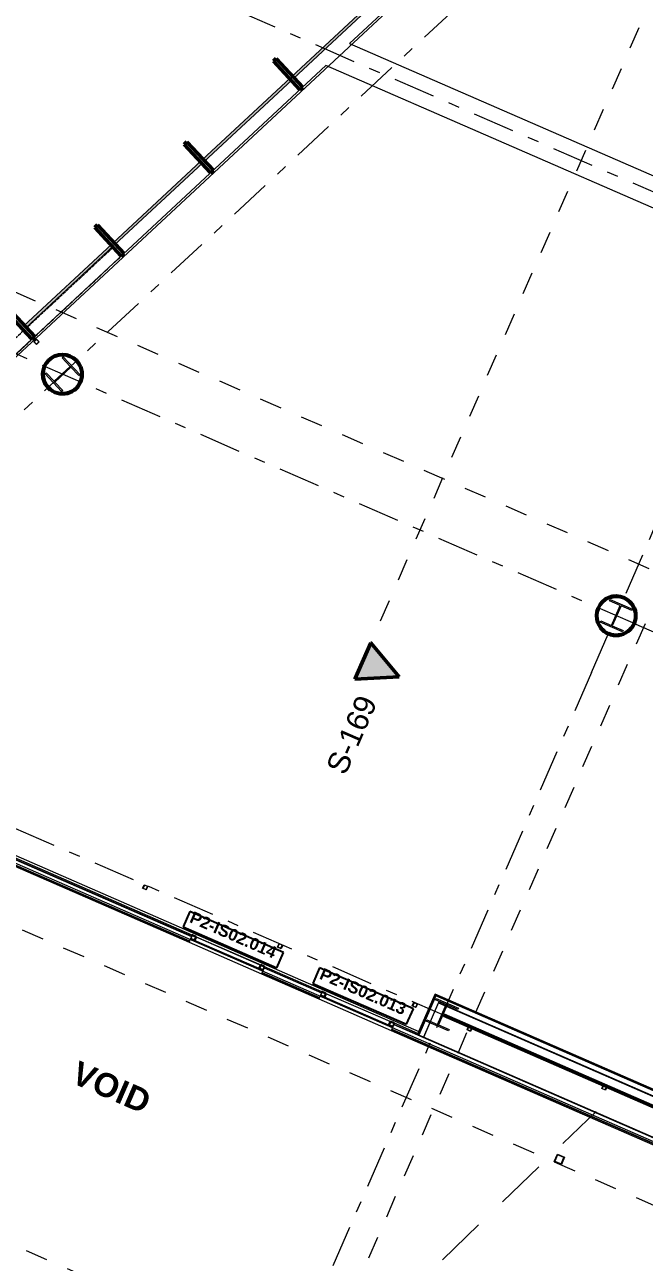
# Model space of a CAD drawing. Header units: millimetres. Extents: x -50172 to 68897, y -80883 to 956680.
# Drawn here: x -30409 to -22575, y -40411 to -24764 of the extents above; entities that cross this region are included whole.
import ezdxf
from ezdxf.enums import TextEntityAlignment as Align

# ---------------------------------------------------------------- set-up
doc = ezdxf.new("R2010")
doc.units = ezdxf.units.MM
doc.header["$MEASUREMENT"] = 0
for name, pattern in [('Dashed', [564.444447, 282.222223, -282.222223]), ('Double Dashed', [1093.611073, 529.166651, -211.666656, 141.111112, -211.666656]), ('Hidden Line', [55, 45, -10]), ('Long Dashed', [1058.333302, 634.99999, -423.333311])]:
    doc.linetypes.add(name, pattern=pattern)
for name, color, linetype in [('A-25-M_Wall_Int', 7, 'Continuous'), ('A-95-MC_Marker_Section_P2.Marker', 7, 'Continuous'), ('COLUMN.IFC Import', 7, 'Continuous'), ('New_A-15-MG_Structural_Grid_Phase_2', 7, 'Continuous'), ('New_A-20-M_Floor_Slab', 7, 'Continuous'), ('New_A-25-M_Curtain_Wall', 7, 'Continuous'), ('New_A-25-M_Wall_Ext', 7, 'Continuous'), ('New_A-35-M_FFE-Zone', 7, 'Continuous'), ('New_ArchiCAD Window Markers', 7, 'Continuous'), ('New_ArchiCAD Windows', 7, 'Continuous')]:
    doc.layers.add(name, color=color, linetype=linetype)
for name, color, linetype, lineweight, true_color in [('A-25-M_Wall_Int_Pen_No__107', 7, 'Continuous', 15, 0xa6a6a6), ('A-25-M_Wall_Int_Pen_No__27', 7, 'Continuous', 50, 0x2a2a2a), ('A-95-MC_Marker_Section_P2.Marker_Pen_No__25', 7, 'Continuous', 50, 0x2a2a2a), ('New_A-15-MG_Structural_Grid_Phase_2_Pen_No__222', 7, 'Continuous', 13, 0x65af33), ('New_A-25-M_Curtain_Wall_Pen_No__144', 7, 'Continuous', 0, 0xc8c8c8), ('New_A-25-M_Curtain_Wall_Pen_No__165', 7, 'Continuous', 0, 0x006060), ('New_A-25-M_Curtain_Wall_Pen_No__27', 7, 'Continuous', 50, 0x2a2a2a), ('New_A-25-M_Wall_Ext_Pen_No__107', 7, 'Continuous', 15, 0xa6a6a6), ('New_A-35-M_FFE-Zone_Pen_No__74', 7, 'Continuous', 20, 0x606060), ('New_A-95-P_Text_1_50_GA_Pen_No__62', 7, 'Continuous', 20, 0xaaaaaa), ('New_ArchiCAD Windows_Pen_No__23', 7, 'Continuous', 30, 0x2a2a2a)]:
    doc.layers.add(name, color=color, linetype=linetype, lineweight=lineweight, true_color=true_color)
for name, color, linetype, lineweight in [('A-95-MC_Marker_Section_P2.Marker_Pen_No__1', 7, 'Continuous', 13), ('A-95-MC_Marker_Section_P2.Marker_Pen_No__6', 7, 'Continuous', 35), ('COLUMN.IFC Import_Pen_No__2', 8, 'Continuous', 15), ('New_A-20-M_Floor_Slab_Pen_No__89', 8, 'Continuous', 20), ('New_A-25-M_Curtain_Wall_Pen_No__1', 7, 'Continuous', 13), ('New_A-25-M_Curtain_Wall_Pen_No__87', 8, 'Continuous', 20), ('New_A-25-M_Wall_Ext_Pen_No__1', 7, 'Continuous', 13), ('New_A-95-P_Drawing_Pen_No__1', 7, 'Continuous', 13), ('New_A-95-P_Drawing_Pen_No__156', 5, 'Continuous', 50), ('New_A-95-P_Drawing_Pen_No__191', 7, 'Continuous', 5), ('New_ArchiCAD Window Markers_Pen_No__1', 7, 'Continuous', 13), ('New_ArchiCAD Window Markers_Pen_No__5', 7, 'Continuous', 25), ('New_ArchiCAD Windows_Pen_No__1', 7, 'Continuous', 13), ('New_ArchiCAD Windows_Pen_No__3', 7, 'Continuous', 18), ('New_ArchiCAD Zone Stamps_Pen_No__9', 7, 'Continuous', 13)]:
    doc.layers.add(name, color=color, linetype=linetype, lineweight=lineweight)
doc.styles.add('GENERATED_STYLE_1', font='')
doc.styles.add('GENERATED_STYLE_2', font='')
doc.styles.add('GENERATED_STYLE_3', font='')
doc.styles.add('GENERATED_STYLE_4', font='')
doc.styles.get('GENERATED_STYLE_1').set_extended_font_data('Swis721 BT', bold=True)
doc.styles.get('GENERATED_STYLE_2').set_extended_font_data('Arial', bold=True)
doc.styles.get('GENERATED_STYLE_3').set_extended_font_data('Arial')
doc.styles.get('GENERATED_STYLE_4').set_extended_font_data('Swis721 BT')
doc.linetypes.add('Double Slash', pattern='A,0,[1,EC-MA-00-02-DR-A-00369 Phase 2 Lecture Theatre Second Floor GA-S2-P171.Shx,S=15.679012,R=0,X=0,Y=0],-1975.555563,0', length=1975.555563)

# ---------------------------------------------------------------- blocks, each defined once
blk = doc.blocks.new('Computer Lab A_INB 2101_4_1', base_point=(-21074, -34511))
at = {"layer": 'New_A-35-M_FFE-Zone_Pen_No__74', "linetype": 'Continuous'}
for p, q in [((-26602, -25279), (-34798, -32909)), ((-9642, -32675), (-26602, -25279)), ((-34113, -33703), (-25424, -37492)), ((-25424, -37492), (-25219, -37020)), ((-25219, -37020), (-13466, -42145))]:
    blk.add_line(p, q, dxfattribs=at)
for centre, start, end in [((-29932, -29183), 291.5689, 111.4404), ((-29932, -29183), 111.4404, 291.5689), ((-22929, -32237), 124.5411, 304.5397), ((-22929, -32237), 304.5352, 124.5456)]:
    blk.add_arc(centre, 250, start, end, dxfattribs=at)
at = {"layer": 'New_ArchiCAD Zone Stamps_Pen_No__9'}
for tag, height, style, p in [('ROOM_NAME', 250, 'GENERATED_STYLE_2', (-21831, -32985)), ('zoneNameLine2', 250, 'GENERATED_STYLE_2', (-22019, -33417)), ('ROOM_NUMBER', 200, 'GENERATED_STYLE_3', (-22208, -33837)), ('measuredAreaCode', 200, 'GENERATED_STYLE_3', (-22365, -34197)), ('DUMMY_649', 200, 'GENERATED_STYLE_3', (-22058, -34332)), ('DUMMY_650', 200, 'GENERATED_STYLE_3', (-21428, -34606)), ('DUMMY_651', 133, 'GENERATED_STYLE_3', (-21149, -34712))]:
    blk.add_attdef(tag, text='', height=height, rotation=336.4404, dxfattribs=dict(at, style=style)).set_placement(p, align=Align.TOP_LEFT)
blk = doc.blocks.new('Computer Lab B_INB 2102_5_1', base_point=(-13978, -23868))
at = {"layer": 'New_A-35-M_FFE-Zone_Pen_No__74', "linetype": 'Continuous'}
for p, q in [((-15733, -15168), (-26300, -25001)), ((-26300, -25001), (-9492, -32330))]:
    blk.add_line(p, q, dxfattribs=at)
at = {"layer": 'New_ArchiCAD Zone Stamps_Pen_No__9'}
for tag, height, style, p in [('ROOM_NAME', 250, 'GENERATED_STYLE_2', (-14741, -22339)), ('zoneNameLine2', 250, 'GENERATED_STYLE_2', (-14930, -22771)), ('ROOM_NUMBER', 200, 'GENERATED_STYLE_3', (-15118, -23192)), ('measuredAreaCode', 200, 'GENERATED_STYLE_3', (-15275, -23552)), ('DUMMY_649', 200, 'GENERATED_STYLE_3', (-14968, -23686)), ('DUMMY_650', 200, 'GENERATED_STYLE_3', (-14339, -23961)), ('DUMMY_651', 133, 'GENERATED_STYLE_3', (-14059, -24067))]:
    blk.add_attdef(tag, text='', height=height, rotation=336.4404, dxfattribs=dict(at, style=style)).set_placement(p, align=Align.TOP_LEFT)
blk = doc.blocks.new('Slab_1_1', base_point=(-34880, -33019))
at = {"layer": 'New_A-20-M_Floor_Slab_Pen_No__89', "linetype": 'Continuous', "flags": 128}
blk.add_lwpolyline([(-11126, -10915), (-34880, -33019), (-34178, -33773), (-28505, -36247), (-17693, -40961), (-18789, -43475), (-15136, -45067), (-14847, -44405), (-9725, -46639), (-11284, -50213), (-6955, -52101), (-4428, -46307), (1068, -48704), (1012, -48833), (12487, -53836)], dxfattribs=at)
blk = doc.blocks.new('Curtain Wall_7_1')
at = {"layer": 'New_A-25-M_Curtain_Wall_Pen_No__144', "linetype": 'Continuous'}
for points in [[(-27264, -25226), (-26929, -25587), (-26893, -25552), (-27228, -25192)], [(-28394, -26277), (-28059, -26638), (-28022, -26604), (-28357, -26243)], [(-29523, -27329), (-29188, -27689), (-29152, -27655), (-29487, -27295)], [(-30653, -28380), (-30318, -28740), (-30281, -28706), (-30616, -28346)]]:
    blk.add_hatch(color=256, dxfattribs=at).paths.add_polyline_path(points)
at = {"layer": 'New_A-25-M_Curtain_Wall_Pen_No__165', "linetype": 'Continuous', "lineweight": 0, "true_color": 0x001818}
for points in [[(-27012, -25446), (-25898, -24408), (-25919, -24385), (-27034, -25422)], [(-28142, -26497), (-27027, -25459), (-27049, -25436), (-28164, -26473)], [(-29272, -27548), (-28157, -26510), (-28179, -26487), (-29293, -27524)], [(-30401, -28599), (-29286, -27561), (-29308, -27538), (-30423, -28576)]]:
    blk.add_hatch(color=168, dxfattribs=at).paths.add_polyline_path(points)
at = {"layer": 'New_A-25-M_Curtain_Wall_Pen_No__1', "linetype": 'Continuous'}
for p, q in [((-25919, -24385), (-27034, -25422)), ((-27012, -25446), (-25898, -24408)), ((-27049, -25436), (-28164, -26473)), ((-28142, -26497), (-27027, -25459)), ((-27027, -25459), (-27049, -25436)), ((-27034, -25422), (-27012, -25446)), ((-28179, -26487), (-29293, -27524)), ((-29272, -27548), (-28157, -26510)), ((-28157, -26510), (-28179, -26487)), ((-28164, -26473), (-28142, -26497)), ((-29293, -27524), (-29272, -27548)), ((-29308, -27538), (-30423, -28576)), ((-30401, -28599), (-29286, -27561)), ((-29286, -27561), (-29308, -27538)), ((-30423, -28576), (-30401, -28599))]:
    blk.add_line(p, q, dxfattribs=at)
at = {"layer": 'New_A-25-M_Curtain_Wall_Pen_No__27', "linetype": 'Continuous'}
for p, q in [((-27228, -25192), (-27264, -25226)), ((-27264, -25226), (-26929, -25587)), ((-26893, -25552), (-27228, -25192)), ((-26929, -25587), (-26893, -25552)), ((-28357, -26243), (-28394, -26277)), ((-28394, -26277), (-28059, -26638)), ((-28022, -26604), (-28357, -26243)), ((-28059, -26638), (-28022, -26604)), ((-29487, -27295), (-29523, -27329)), ((-29523, -27329), (-29188, -27689)), ((-29152, -27655), (-29487, -27295)), ((-29188, -27689), (-29152, -27655)), ((-30653, -28380), (-30318, -28740)), ((-30281, -28706), (-30616, -28346)), ((-30318, -28740), (-30281, -28706))]:
    blk.add_line(p, q, dxfattribs=at)
blk = doc.blocks.new('Wall_48_1', base_point=(-13466, -42145))
at = {"layer": 'New_A-25-M_Wall_Ext_Pen_No__107', "linetype": 'Continuous'}
blk.add_hatch(color=256, dxfattribs=at).paths.add_polyline_path([(-13466, -42145), (-25219, -37020), (-25211, -37040), (-13472, -42159)])
at = {"layer": 'New_A-25-M_Wall_Ext_Pen_No__107', "linetype": 'Continuous', "lineweight": 0, "true_color": 0x535353}
for points in [[(-13472, -42159), (-25211, -37040), (-25209, -37044), (-13473, -42161)], [(-13499, -42220), (-25176, -37128), (-25175, -37132), (-13500, -42223)]]:
    blk.add_hatch(color=251, dxfattribs=at).paths.add_polyline_path(points)
at = {"layer": 'New_A-25-M_Wall_Ext_Pen_No__1', "linetype": 'Continuous'}
for p, q in [((-13472, -42159), (-25211, -37040)), ((-13473, -42161), (-25209, -37044)), ((-13499, -42220), (-25176, -37128))]:
    blk.add_line(p, q, dxfattribs=at)
at = {"layer": 'New_A-25-M_Wall_Ext_Pen_No__1', "linetype": 'Continuous', "flags": 128}
for points in [[(-13466, -42145), (-25219, -37020)], [(-25175, -37132), (-13500, -42223)]]:
    blk.add_lwpolyline(points, dxfattribs=at)
blk = doc.blocks.new('Wall_81_1', base_point=(-30318, -28740))
at = {"layer": 'New_A-25-M_Curtain_Wall_Pen_No__87', "linetype": 'Hidden Line', "flags": 128}
for points in [[(-30420, -28630), (-31513, -29647)], [(-30318, -28740), (-30420, -28630)], [(-31411, -29757), (-30318, -28740)], [(-31513, -29647), (-31411, -29757)]]:
    blk.add_lwpolyline(points, dxfattribs=at)
blk = doc.blocks.new('Wall_82_1', base_point=(-29188, -27689))
at = {"layer": 'New_A-25-M_Curtain_Wall_Pen_No__87', "linetype": 'Hidden Line', "flags": 128}
for points in [[(-29290, -27579), (-30383, -28596)], [(-30281, -28706), (-29188, -27689)], [(-29188, -27689), (-29290, -27579)], [(-30383, -28596), (-30281, -28706)]]:
    blk.add_lwpolyline(points, dxfattribs=at)
blk = doc.blocks.new('Wall_98_1', base_point=(-17745, -40982))
at = {"layer": 'New_A-25-M_Wall_Ext_Pen_No__107', "linetype": 'Continuous', "lineweight": 0, "true_color": 0x535353}
for points in [[(-25443, -37536), (-17713, -40907), (-17711, -40904), (-25442, -37533)], [(-25470, -37597), (-17739, -40968), (-17738, -40965), (-25469, -37594)]]:
    blk.add_hatch(color=251, dxfattribs=at).paths.add_polyline_path(points)
at = {"layer": 'New_A-25-M_Wall_Ext_Pen_No__107', "linetype": 'Continuous'}
blk.add_hatch(color=256, dxfattribs=at).paths.add_polyline_path([(-25476, -37611), (-17745, -40982), (-17739, -40968), (-25470, -37597)])
at = {"layer": 'New_A-25-M_Wall_Ext_Pen_No__1', "linetype": 'Continuous'}
for p, q in [((-25443, -37536), (-17713, -40907)), ((-25470, -37597), (-17739, -40968)), ((-25469, -37594), (-17738, -40965))]:
    blk.add_line(p, q, dxfattribs=at)
at = {"layer": 'New_A-25-M_Wall_Ext_Pen_No__1', "linetype": 'Continuous', "flags": 128}
for points in [[(-25429, -37539), (-25442, -37533)], [(-25367, -37566), (-25426, -37540)], [(-25476, -37611), (-17745, -40982)], [(-17711, -40904), (-25364, -37567)], [(-17745, -40982), (-17711, -40904)]]:
    blk.add_lwpolyline(points, dxfattribs=at)
blk = doc.blocks.new('Wall_100_1', base_point=(-25219, -37020))
at = {"layer": 'New_A-25-M_Wall_Ext_Pen_No__107', "linetype": 'Continuous'}
blk.add_hatch(color=256, dxfattribs=at).paths.add_polyline_path([(-25219, -37020), (-25442, -37533), (-25429, -37539), (-25211, -37040)])
at = {"layer": 'New_A-25-M_Wall_Ext_Pen_No__107', "linetype": 'Continuous', "lineweight": 0, "true_color": 0x535353}
for points in [[(-25211, -37040), (-25429, -37539), (-25426, -37540), (-25209, -37044)], [(-25176, -37128), (-25367, -37566), (-25364, -37567), (-25175, -37132)]]:
    blk.add_hatch(color=251, dxfattribs=at).paths.add_polyline_path(points)
at = {"layer": 'New_A-25-M_Wall_Ext_Pen_No__1', "linetype": 'Continuous'}
for p, q in [((-25211, -37040), (-25429, -37539)), ((-25209, -37044), (-25426, -37540)), ((-25176, -37128), (-25367, -37566))]:
    blk.add_line(p, q, dxfattribs=at)
at = {"layer": 'New_A-25-M_Wall_Ext_Pen_No__1', "linetype": 'Continuous', "flags": 128}
for points in [[(-25219, -37020), (-25442, -37533)], [(-25364, -37567), (-25175, -37132)], [(-25442, -37533), (-25429, -37539)], [(-25426, -37540), (-25367, -37566)]]:
    blk.add_lwpolyline(points, dxfattribs=at)
blk = doc.blocks.new('Window 19_3')
at = {"layer": 'New_ArchiCAD Windows_Pen_No__1', "linetype": 'Continuous'}
for p, q in [((-500, 0), (-500, -15)), ((500, 0), (500, -15)), ((-500, -15), (-500, -18)), ((-500, -18), (-500, -50)), ((500, -15), (500, -18)), ((500, -18), (500, -50))]:
    blk.add_line(p, q, dxfattribs=at)
at = {"layer": 'New_ArchiCAD Windows_Pen_No__23', "linetype": 'Continuous'}
for p, q in [((-500, 0), (-495, 0)), ((-495, 0), (-445, 0)), ((-445, 0), (-445, -50)), ((445, -50), (445, 0)), ((445, 0), (495, 0)), ((495, 0), (500, 0)), ((-495, -50), (-500, -50)), ((-445, -50), (-495, -50)), ((495, -50), (445, -50)), ((500, -50), (495, -50))]:
    blk.add_line(p, q, dxfattribs=at)
at = {"layer": 'New_ArchiCAD Windows_Pen_No__3', "linetype": 'Continuous'}
for p, q in [((-500, 0), (500, 0)), ((-495, -50), (-495, 0)), ((-445, 0), (445, 0)), ((495, -50), (495, 0)), ((-500, -100), (500, -100)), ((445, -50), (-445, -50))]:
    blk.add_line(p, q, dxfattribs=at)
blk = doc.blocks.new('Window Stamp 18_8')
at = {"layer": 'New_ArchiCAD Window Markers_Pen_No__5', "linetype": 'Continuous'}
for p, q in [((647, -150), (-647, -150)), ((-647, -150), (-647, -362)), ((647, -150), (-647, -150)), ((647, -362), (647, -150)), ((-647, -362), (647, -362))]:
    blk.add_line(p, q, dxfattribs=at)
at = {"layer": 'New_ArchiCAD Window Markers_Pen_No__1', "style": 'GENERATED_STYLE_1'}
blk.add_attdef('AC_WIDO_ID', text='', height=150, rotation=180, dxfattribs=at).set_placement((589, -105), align=Align.BOTTOM_LEFT)
blk = doc.blocks.new('Wall_130_1', base_point=(-25476, -37611))
at = {"layer": 'New_A-25-M_Wall_Ext_Pen_No__107', "linetype": 'Continuous'}
for points in [[(-34221, -33781), (-34225, -33796), (-34191, -33811), (-34216, -33783)], [(-34221, -33779), (-34221, -33781), (-34216, -33783)], [(-28325, -36352), (-34216, -33783), (-34191, -33811), (-28331, -36366)], [(-34100, -33741), (-34200, -33698), (-34175, -33725), (-34106, -33755)], [(-34022, -33775), (-34036, -33769), (-34042, -33783), (-34028, -33789)], [(-34028, -33789), (-28297, -36288), (-28291, -36274), (-34022, -33775)], [(-27415, -36766), (-26690, -37082), (-26684, -37068), (-27409, -36752)], [(-27381, -36688), (-26656, -37004), (-26650, -36990), (-27375, -36674)], [(-25739, -37403), (-25442, -37533), (-25436, -37519), (-25733, -37390)], [(-25767, -37468), (-25773, -37481), (-25476, -37611), (-25470, -37597)]]:
    blk.add_hatch(color=256, dxfattribs=at).paths.add_polyline_path(points)
at = {"layer": 'New_A-25-M_Wall_Ext_Pen_No__107', "linetype": 'Continuous', "lineweight": 0, "true_color": 0x535353}
for points in [[(-34220, -33775), (-34221, -33778), (-34214, -33781)], [(-34214, -33781), (-34221, -33778), (-34221, -33779), (-34216, -33783), (-34209, -33786)], [(-28324, -36349), (-34214, -33781), (-34209, -33786), (-28325, -36352)], [(-34200, -33698), (-34201, -33701), (-34182, -33722), (-34175, -33725)], [(-34175, -33725), (-34182, -33722), (-34177, -33728), (-34170, -33731)], [(-34044, -33782), (-34175, -33725), (-34170, -33731), (-34046, -33785)], [(-34097, -33743), (-34100, -33741), (-34106, -33755), (-34103, -33756)], [(-34042, -33783), (-34044, -33782), (-34046, -33785), (-34043, -33786)], [(-34036, -33769), (-34039, -33768), (-34044, -33782), (-34042, -33783)], [(-34043, -33786), (-28299, -36291), (-28297, -36288), (-34042, -33783)], [(-27409, -36752), (-26684, -37068), (-26683, -37065), (-27407, -36749)], [(-27382, -36690), (-26657, -37006), (-26656, -37004), (-27381, -36688)], [(-25767, -37468), (-25470, -37597), (-25469, -37594), (-25766, -37465)], [(-25740, -37406), (-25443, -37536), (-25442, -37533), (-25739, -37403)]]:
    blk.add_hatch(color=251, dxfattribs=at).paths.add_polyline_path(points)
at = {"layer": 'New_A-25-M_Wall_Ext_Pen_No__1', "linetype": 'Continuous'}
for p, q in [((-34221, -33779), (-34216, -33783)), ((-34220, -33775), (-34214, -33781)), ((-34216, -33783), (-34209, -33786)), ((-34214, -33781), (-34067, -33845)), ((-34209, -33786), (-28325, -36352)), ((-34201, -33701), (-34182, -33722)), ((-34200, -33698), (-34175, -33725)), ((-34182, -33722), (-34177, -33728)), ((-34177, -33728), (-34170, -33731)), ((-34175, -33725), (-34106, -33755)), ((-34170, -33731), (-34046, -33785)), ((-34100, -33741), (-34106, -33755)), ((-34097, -33743), (-34103, -33756)), ((-34103, -33756), (-34044, -33782)), ((-34046, -33785), (-34043, -33786)), ((-34039, -33768), (-34044, -33782)), ((-34043, -33786), (-28299, -36291)), ((-34042, -33783), (-34036, -33769)), ((-34042, -33783), (-34028, -33789)), ((-34028, -33789), (-28297, -36288)), ((-34067, -33845), (-28324, -36349)), ((-28299, -36291), (-28311, -36320)), ((-28297, -36288), (-28299, -36291)), ((-28291, -36274), (-28297, -36288)), ((-28325, -36352), (-28331, -36366)), ((-28324, -36349), (-28325, -36352)), ((-28311, -36320), (-28324, -36349)), ((-27409, -36752), (-27415, -36766)), ((-27407, -36749), (-27409, -36752)), ((-27409, -36752), (-26684, -37068)), ((-27395, -36720), (-27407, -36749)), ((-27407, -36749), (-26683, -37065)), ((-27382, -36690), (-27395, -36720)), ((-27381, -36688), (-27382, -36690)), ((-27382, -36690), (-26657, -37006)), ((-27375, -36674), (-27381, -36688)), ((-27381, -36688), (-26656, -37004)), ((-26684, -37068), (-26690, -37082)), ((-26683, -37065), (-26684, -37068)), ((-26670, -37036), (-26683, -37065)), ((-26657, -37006), (-26670, -37036)), ((-26656, -37004), (-26657, -37006)), ((-26650, -36990), (-26656, -37004)), ((-25733, -37390), (-25739, -37403)), ((-25767, -37468), (-25773, -37481)), ((-25766, -37465), (-25767, -37468)), ((-25767, -37468), (-25470, -37597)), ((-25753, -37435), (-25766, -37465)), ((-25766, -37465), (-25469, -37594)), ((-25740, -37406), (-25753, -37435)), ((-25739, -37403), (-25740, -37406)), ((-25740, -37406), (-25443, -37536)), ((-25739, -37403), (-25442, -37533))]:
    blk.add_line(p, q, dxfattribs=at)
at = {"layer": 'New_A-25-M_Wall_Ext_Pen_No__1', "linetype": 'Continuous', "flags": 128}
for points in [[(-34225, -33796), (-34191, -33811)], [(-34100, -33741), (-34200, -33698)], [(-28291, -36274), (-34022, -33775)], [(-34191, -33811), (-28331, -36366)], [(-27415, -36766), (-26690, -37082)], [(-26650, -36990), (-27375, -36674)], [(-25436, -37519), (-25733, -37390)], [(-25773, -37481), (-25476, -37611)], [(-25442, -37533), (-25436, -37519)]]:
    blk.add_lwpolyline(points, dxfattribs=at)
at = {"layer": 'New_ArchiCAD Window Markers'}
ref = blk.add_blockref('Window Stamp 18_8', (-27873, -36566), dxfattribs=dict(at, rotation=156.4404115839982))
ref.add_attrib('AC_WIDO_ID', 'P2-IS02.014', dxfattribs={"layer": 'New_ArchiCAD Window Markers_Pen_No__1', "color": 7, "height": 150, "rotation": 336.4404, "style": 'GENERATED_STYLE_1'}).set_placement((-28353, -36148), align=Align.BOTTOM_LEFT)
ref = blk.add_blockref('Window Stamp 18_8', (-26232, -37281), dxfattribs=dict(at, rotation=156.4404115839982))
ref.add_attrib('AC_WIDO_ID', 'P2-IS02.013', dxfattribs={"layer": 'New_ArchiCAD Window Markers_Pen_No__1', "color": 7, "height": 150, "rotation": 336.4404, "style": 'GENERATED_STYLE_1'}).set_placement((-26711, -36864), align=Align.BOTTOM_LEFT)
at = {"layer": 'New_ArchiCAD Windows', "color": 251, "linetype": 'Continuous', "lineweight": 20, "true_color": 0x606060, "zscale": 1000, "rotation": 336.4404115839982}
for p in [(-27833, -36474), (-26192, -37190)]:
    blk.add_blockref('Window 19_3', p, dxfattribs=at)
blk = doc.blocks.new('Wall_193_1', base_point=(-22697, -32143))
at = {"layer": 'A-25-M_Wall_Int_Pen_No__107', "linetype": 'Continuous', "lineweight": 0, "true_color": 0x535353}
blk.add_hatch(color=251, dxfattribs=at).paths.add_polyline_path([(-22697, -32143, 1), (-23160, -32331), (-23156, -32329, -1), (-22702, -32145)])
at = {"layer": 'A-25-M_Wall_Int_Pen_No__27', "linetype": 'Continuous'}
for radius in [250, 245]:
    blk.add_arc((-22929, -32237), radius, 22.0896, 202.0896, dxfattribs=at)
blk = doc.blocks.new('Wall_194_1', base_point=(-23160, -32331))
at = {"layer": 'A-25-M_Wall_Int_Pen_No__107', "linetype": 'Continuous', "lineweight": 0, "true_color": 0x535353}
blk.add_hatch(color=251, dxfattribs=at).paths.add_polyline_path([(-23160, -32331, 1), (-22697, -32143), (-22702, -32145, -1), (-23156, -32329)])
at = {"layer": 'A-25-M_Wall_Int_Pen_No__27', "linetype": 'Continuous'}
for radius in [250, 245]:
    blk.add_arc((-22929, -32237), radius, 202.0896, 22.0896, dxfattribs=at)
blk = doc.blocks.new('Wall_195_1', base_point=(-29700, -29089))
at = {"layer": 'A-25-M_Wall_Int_Pen_No__107', "linetype": 'Continuous', "lineweight": 0, "true_color": 0x535353}
blk.add_hatch(color=251, dxfattribs=at).paths.add_polyline_path([(-29700, -29089, 1), (-30164, -29277), (-30159, -29275, -1), (-29705, -29091)])
at = {"layer": 'A-25-M_Wall_Int_Pen_No__27', "linetype": 'Continuous'}
for radius in [250, 245]:
    blk.add_arc((-29932, -29183), radius, 22.0896, 202.0896, dxfattribs=at)
blk = doc.blocks.new('Wall_196_1', base_point=(-30164, -29277))
at = {"layer": 'A-25-M_Wall_Int_Pen_No__107', "linetype": 'Continuous', "lineweight": 0, "true_color": 0x535353}
blk.add_hatch(color=251, dxfattribs=at).paths.add_polyline_path([(-30164, -29277, 1), (-29700, -29089), (-29705, -29091, -1), (-30159, -29275)])
at = {"layer": 'A-25-M_Wall_Int_Pen_No__27', "linetype": 'Continuous'}
for radius in [250, 245]:
    blk.add_arc((-29932, -29183), radius, 202.0896, 22.0896, dxfattribs=at)
blk = doc.blocks.new('Standard grid marker_21')
at = {"layer": 'New_A-15-MG_Structural_Grid_Phase_2_Pen_No__222', "linetype": 'Double Dashed'}
blk.add_line((2643, 0), (48998, 0), dxfattribs=at)
at = {"layer": 'New_A-15-MG_Structural_Grid_Phase_2_Pen_No__222', "style": 'GENERATED_STYLE_4'}
blk.add_attdef('AC_MarkerText_1', text='', height=350, rotation=113.5, dxfattribs=at).set_placement((-500, -1294), align=Align.MIDDLE_CENTER)
blk = doc.blocks.new('Discrete Accessory 472')
at = {"layer": 'COLUMN.IFC Import_Pen_No__2', "linetype": 'Continuous'}
for p, q in [((-25, 25), (25, 25)), ((-25, -25), (-25, 25)), ((-21, 21), (-21, -21)), ((21, 21), (-21, 21)), ((21, -21), (21, 21)), ((25, 25), (25, -25)), ((25, -25), (-25, -25)), ((-21, -21), (21, -21))]:
    blk.add_line(p, q, dxfattribs=at)
blk = doc.blocks.new('Column 117')
at = {"layer": 'COLUMN.IFC Import_Pen_No__2', "linetype": 'Continuous'}
for p, q in [((-153.7, 157.25), (153.7, 157.25)), ((-153.7, 138.55), (-153.7, 157.25)), ((153.7, 157.25), (153.7, 138.55)), ((-6, 138.55), (-153.7, 138.55)), ((-6, -138.55), (-6, 138.55)), ((6, 138.55), (6, -138.55)), ((153.7, 138.55), (6, 138.55)), ((-153.7, -138.55), (-6, -138.55)), ((-153.7, -157.25), (-153.7, -138.55)), ((6, -138.55), (153.7, -138.55)), ((153.7, -138.55), (153.7, -157.25)), ((153.7, -157.25), (-153.7, -157.25))]:
    blk.add_line(p, q, dxfattribs=at)
blk = doc.blocks.new('Discrete Accessory 1080')
at = {"layer": 'COLUMN.IFC Import_Pen_No__2', "linetype": 'Continuous'}
for p, q in [((-153.7, 157.25), (153.7, 157.25)), ((-153.7, 138.55), (-153.7, 157.25)), ((153.7, 157.25), (153.7, 138.55)), ((-6, 138.55), (-153.7, 138.55)), ((-6, -138.55), (-6, 138.55)), ((6, 138.55), (6, -138.55)), ((153.7, 138.55), (6, 138.55)), ((-153.7, -138.55), (-6, -138.55)), ((-153.7, -157.25), (-153.7, -138.55)), ((6, -138.55), (153.7, -138.55)), ((153.7, -138.55), (153.7, -157.25)), ((153.7, -157.25), (-153.7, -157.25))]:
    blk.add_line(p, q, dxfattribs=at)
blk = doc.blocks.new('Discrete Accessory 1288')
at = {"layer": 'COLUMN.IFC Import_Pen_No__2', "linetype": 'Continuous'}
for p, q in [((-25, 25), (25, 25)), ((-25, -25), (-25, 25)), ((-21, 21), (-21, -21)), ((21, 21), (-21, 21)), ((21, -21), (21, 21)), ((25, 25), (25, -25)), ((25, -25), (-25, -25)), ((-21, -21), (21, -21))]:
    blk.add_line(p, q, dxfattribs=at)
blk = doc.blocks.new('Discrete Accessory 1289')
at = {"layer": 'COLUMN.IFC Import_Pen_No__2', "linetype": 'Continuous'}
for p, q in [((-25, 25), (25, 25)), ((-25, -25), (-25, 25)), ((-21, 21), (-21, -21)), ((21, 21), (-21, 21)), ((21, -21), (21, 21)), ((25, 25), (25, -25)), ((25, -25), (-25, -25)), ((-21, -21), (21, -21))]:
    blk.add_line(p, q, dxfattribs=at)
blk = doc.blocks.new('Discrete Accessory 1290')
at = {"layer": 'COLUMN.IFC Import_Pen_No__2', "linetype": 'Continuous'}
for p, q in [((-25, 25), (25, 25)), ((-25, -25), (-25, 25)), ((-21, 21), (-21, -21)), ((21, 21), (-21, 21)), ((21, -21), (21, 21)), ((25, 25), (25, -25)), ((25, -25), (-25, -25)), ((-21, -21), (21, -21))]:
    blk.add_line(p, q, dxfattribs=at)
blk = doc.blocks.new('Discrete Accessory 1318')
at = {"layer": 'COLUMN.IFC Import_Pen_No__2', "linetype": 'Continuous'}
for p, q in [((-25, 25), (25, 25)), ((-25, -25), (-25, 25)), ((-21, 21), (-21, -21)), ((21, 21), (-21, 21)), ((21, -21), (21, 21)), ((25, 25), (25, -25)), ((25, -25), (-25, -25)), ((-21, -21), (21, -21))]:
    blk.add_line(p, q, dxfattribs=at)
blk = doc.blocks.new('Discrete Accessory 1319')
at = {"layer": 'COLUMN.IFC Import_Pen_No__2', "linetype": 'Continuous'}
for p, q in [((-25, 25), (25, 25)), ((-25, -25), (-25, 25)), ((-21, 21), (-21, -21)), ((21, 21), (-21, 21)), ((21, -21), (21, 21)), ((25, 25), (25, -25)), ((25, -25), (-25, -25)), ((-21, -21), (21, -21))]:
    blk.add_line(p, q, dxfattribs=at)
blk = doc.blocks.new('Discrete Accessory 1846')
at = {"layer": 'COLUMN.IFC Import_Pen_No__2', "linetype": 'Continuous'}
for p, q in [((-153.7, 157.25), (153.7, 157.25)), ((-153.7, 138.55), (-153.7, 157.25)), ((153.7, 157.25), (153.7, 138.55)), ((-6, 138.55), (-153.7, 138.55)), ((-6, -138.55), (-6, 138.55)), ((6, 138.55), (6, -138.55)), ((153.7, 138.55), (6, 138.55)), ((-153.7, -138.55), (-6, -138.55)), ((-153.7, -157.25), (-153.7, -138.55)), ((6, -138.55), (153.7, -138.55)), ((153.7, -138.55), (153.7, -157.25)), ((153.7, -157.25), (-153.7, -157.25))]:
    blk.add_line(p, q, dxfattribs=at)
blk = doc.blocks.new('Discrete Accessory 1903')
at = {"layer": 'COLUMN.IFC Import_Pen_No__2', "linetype": 'Continuous'}
for p, q in [((-50, 50), (50, 50)), ((-50, -50), (-50, 50)), ((-43.7, 43.7), (-43.7, -43.7)), ((43.7, 43.7), (-43.7, 43.7)), ((43.7, -43.7), (43.7, 43.7)), ((50, 50), (50, -50)), ((50, -50), (-50, -50)), ((-43.7, -43.7), (43.7, -43.7))]:
    blk.add_line(p, q, dxfattribs=at)
blk = doc.blocks.new('Standard grid marker_29')
at = {"layer": 'New_A-15-MG_Structural_Grid_Phase_2_Pen_No__222', "linetype": 'Double Dashed'}
blk.add_line((705, 0), (54601, 0), dxfattribs=at)
at = {"layer": 'New_A-15-MG_Structural_Grid_Phase_2_Pen_No__222', "style": 'GENERATED_STYLE_4'}
for tag, p in [('AC_MarkerText_1_0', (-500, 43)), ('AC_MarkerText_1_1', (55806, 43))]:
    blk.add_attdef(tag, text='', height=350, rotation=180, dxfattribs=at).set_placement(p, align=Align.MIDDLE_CENTER)
blk = doc.blocks.new('Standard grid marker_30')
at = {"layer": 'New_A-15-MG_Structural_Grid_Phase_2_Pen_No__222', "linetype": 'Double Dashed'}
blk.add_line((1317, 0), (57055, 0), dxfattribs=at)
at = {"layer": 'New_A-15-MG_Structural_Grid_Phase_2_Pen_No__222', "style": 'GENERATED_STYLE_4'}
for tag, p in [('AC_MarkerText_1_0', (-500, 43)), ('AC_MarkerText_1_1', (58871, 43))]:
    blk.add_attdef(tag, text='', height=350, rotation=180, dxfattribs=at).set_placement(p, align=Align.MIDDLE_CENTER)
blk = doc.blocks.new('Standard grid marker_36')
at = {"layer": 'New_A-15-MG_Structural_Grid_Phase_2_Pen_No__222', "linetype": 'Double Dashed'}
for q in [(39496, 0), (0, 0)]:
    blk.add_line((18746, 0), q, dxfattribs=at)
blk.add_point((18746, 0), dxfattribs=at)
blk.add_point((18746, 0), dxfattribs=at)
at = {"layer": 'New_A-15-MG_Structural_Grid_Phase_2_Pen_No__222', "style": 'GENERATED_STYLE_4'}
for tag, p in [('AC_MarkerText_1_0', (-500, 41)), ('AC_MarkerText_1_1', (58742, 41))]:
    blk.add_attdef(tag, text='', height=350, rotation=270, dxfattribs=at).set_placement(p, align=Align.MIDDLE_CENTER)
blk = doc.blocks.new('Standard grid marker_37')
at = {"layer": 'New_A-15-MG_Structural_Grid_Phase_2_Pen_No__222', "linetype": 'Double Dashed'}
for p, q in [((705, 0), (11275, 0)), ((705, 0), (0, 0)), ((11275, 0), (11980, 0))]:
    blk.add_line(p, q, dxfattribs=at)
at = {"layer": 'New_A-15-MG_Structural_Grid_Phase_2_Pen_No__222', "linetype": 'Continuous'}
for centre in [(-500, 0), (12480, 0)]:
    blk.add_circle(centre, 500, dxfattribs=at)
at = {"layer": 'New_A-15-MG_Structural_Grid_Phase_2_Pen_No__222', "linetype": 'Double Dashed'}
for p in [(705, 0), (705, 0), (11275, 0), (11275, 0)]:
    blk.add_point(p, dxfattribs=at)
at = {"layer": 'New_A-15-MG_Structural_Grid_Phase_2_Pen_No__222', "style": 'GENERATED_STYLE_4'}
for tag, p in [('AC_MarkerText_1_0', (-500, 43)), ('AC_MarkerText_1_1', (12480, 43))]:
    blk.add_attdef(tag, text='', height=350, rotation=180, dxfattribs=at).set_placement(p, align=Align.MIDDLE_CENTER)
blk = doc.blocks.new('Cutting Plane_4_1', base_point=(18851, -50545))
at = {"layer": 'A-95-MC_Marker_Section_P2.Marker_Pen_No__1', "linetype": 'Dashed'}
blk.add_line((-6471, -38635), (-31882, -27555), dxfattribs=at)
blk = doc.blocks.new('Cutting Plane_6_1', base_point=(-15692, -10946))
at = {"layer": 'A-95-MC_Marker_Section_P2.Marker_Pen_No__1', "linetype": 'Dashed'}
blk.add_line((-20308, -27164), (-38549, -68998), dxfattribs=at)
blk = doc.blocks.new('Cutting Plane_7_1', base_point=(12010, -58755))
at = {"layer": 'A-95-MC_Marker_Section_P2.Marker_Pen_No__1', "linetype": 'Dashed'}
blk.add_line((11781, -58655), (-40955, -35660), dxfattribs=at)
blk = doc.blocks.new('Cutting Plane_8_1', base_point=(-22092, -23539))
at = {"layer": 'A-95-MC_Marker_Section_P2.Marker_Pen_No__25', "linetype": 'Continuous'}
for points in [[(-21992, -23310), (-22192, -23768), (-21633, -23739)], [(-26233, -33037), (-26033, -32579), (-25675, -33008)]]:
    blk.add_hatch(color=256, dxfattribs=at).paths.add_polyline_path(points)
at = {"layer": 'A-95-MC_Marker_Section_P2.Marker_Pen_No__1', "linetype": 'Dashed'}
blk.add_line((-22192, -23768), (-26033, -32579), dxfattribs=at)
at = {"layer": 'A-95-MC_Marker_Section_P2.Marker_Pen_No__25', "linetype": 'Continuous'}
for p, q in [((-21992, -23310), (-22192, -23768)), ((-21633, -23739), (-21992, -23310)), ((-22192, -23768), (-21633, -23739)), ((-26233, -33037), (-26033, -32579)), ((-26033, -32579), (-25675, -33008)), ((-25675, -33008), (-26233, -33037))]:
    blk.add_line(p, q, dxfattribs=at)
at = {"layer": 'A-95-MC_Marker_Section_P2.Marker_Pen_No__6', "char_height": 275, "rotation": 66.4404, "style": 'GENERATED_STYLE_4'}
for insert, attachment_point in [((-21580, -23325), 7), ((-25942, -33328), 9)]:
    blk.add_mtext('\\A1;{\\fSwis721 BT|b0|i0|c0|p34;S-169}', dxfattribs=dict(at, insert=insert, attachment_point=attachment_point))

msp = doc.modelspace()

# ---------------------------------------------------------------- linework, layer by layer
at = {"layer": 'New_A-95-P_Drawing_Pen_No__1', "linetype": 'Long Dashed'}
msp.add_line((-44942.9, -59472.2), (-23182.6, -38505.5), dxfattribs=at)
at = {"layer": 'New_A-95-P_Drawing_Pen_No__156', "linetype": 'Double Slash', "flags": 128}
msp.add_lwpolyline([(-25110.8, -37288.3), (-17431.4, -40636.9)], dxfattribs=at)
at = {"layer": 'New_A-95-P_Drawing_Pen_No__191', "linetype": 'Dashed'}
msp.add_line((-34061, -34628.9), (-18669.1, -41340.5), dxfattribs=at)

# ---------------------------------------------------------------- block references
at = {"layer": 'A-25-M_Wall_Int', "color": 250, "lineweight": 50, "true_color": 0x2a2a2a}
for name, p in [('Wall_195_1', (-29700.4, -29089.1)), ('Wall_196_1', (-30163.7, -29277.1)), ('Wall_193_1', (-22696.9, -32142.9)), ('Wall_194_1', (-23160.2, -32331))]:
    msp.add_blockref(name, p, dxfattribs=at)
at = {"layer": 'A-95-MC_Marker_Section_P2.Marker'}
for name, p in [('Cutting Plane_6_1', (-15692.4, -10945.9)), ('Cutting Plane_8_1', (-22091.6, -23538.9)), ('Cutting Plane_4_1', (18850.6, -50545.4)), ('Cutting Plane_7_1', (12010.4, -58755.3))]:
    msp.add_blockref(name, p, dxfattribs=at)
at = {"layer": 'COLUMN.IFC Import', "linetype": 'Continuous', "zscale": 1000}
for name, p, rotation in [('Discrete Accessory 472', (-30260.4, -28774), 222.940410901894), ('Discrete Accessory 1846', (-29932.3, -29182.7), 312.9404109018942), ('Column 117', (-22928.8, -32236.6), 336.4404115839877), ('Discrete Accessory 1290', (-28884.7, -35670.2), 246.4404115839877), ('Discrete Accessory 1289', (-27179.7, -36413.7), 246.4404115839877), ('Discrete Accessory 1080', (-25128.4, -37280.9), 336.4404115839877), ('Discrete Accessory 1288', (-25474.8, -37157.1), 246.4404115839877), ('Discrete Accessory 1319', (-24782.7, -37458.9), 246.4404115839877), ('Discrete Accessory 1318', (-23077.8, -38202.3), 246.4404115839877), ('Discrete Accessory 1903', (-23647.4, -39109.9), 336.4404115839877)]:
    msp.add_blockref(name, p, dxfattribs=dict(at, rotation=rotation))
at = {"layer": 'New_A-15-MG_Structural_Grid_Phase_2', "color": 8, "linetype": 'Continuous', "lineweight": 15, "zscale": 1000}
for name, p, rotation in [('Standard grid marker_36', (-30734.1, -50137), 66.44041158399293), ('Standard grid marker_21', (3387.7, 1823.7), 222.9404146370858), ('Standard grid marker_29', (21520.4, -46057.9), 156.4404115839929), ('Standard grid marker_30', (17283.6, -55774.3), 156.4404115839929)]:
    msp.add_blockref(name, p, dxfattribs=dict(at, rotation=rotation))
at = {"layer": 'New_A-15-MG_Structural_Grid_Phase_2', "color": 8, "linetype": 'Continuous', "lineweight": 15}
ref = msp.add_blockref('Standard grid marker_37', (-22036.6, -32625.7), dxfattribs=dict(at, zscale=1000, rotation=156.4404115839929))
ref.add_attrib('AC_MarkerText_1', 'L', dxfattribs={"layer": 'New_A-15-MG_Structural_Grid_Phase_2_Pen_No__222', "color": 85, "true_color": 0x65af33, "height": 350, "rotation": 336.44041, "style": 'GENERATED_STYLE_4'}).set_placement((-21578.3, -32782.2), align=Align.MIDDLE_CENTER)
ref.add_attrib('AC_MarkerText_1_1', 'L', dxfattribs={"layer": 'New_A-15-MG_Structural_Grid_Phase_2_Pen_No__222', "color": 85, "true_color": 0x65af33, "height": 350, "rotation": 336.44041, "style": 'GENERATED_STYLE_4'}).set_placement((-33476.4, -27594), align=Align.MIDDLE_CENTER)
at = {"layer": 'New_A-20-M_Floor_Slab', "color": 8, "linetype": 'Continuous', "lineweight": 20}
msp.add_blockref('Slab_1_1', (-34879.7, -33019), dxfattribs=at)
at = {"layer": 'New_A-25-M_Curtain_Wall', "linetype": 'Continuous', "lineweight": 0}
msp.add_blockref('Curtain Wall_7_1', (0, 0), dxfattribs=at)
at = {"layer": 'New_A-25-M_Curtain_Wall', "color": 250, "lineweight": 50, "true_color": 0x2a2a2a}
for name, p in [('Wall_82_1', (-29188.3, -27688.8)), ('Wall_81_1', (-30317.8, -28740))]:
    msp.add_blockref(name, p, dxfattribs=at)
at = {"layer": 'New_A-25-M_Wall_Ext', "color": 250, "lineweight": 50, "true_color": 0x2a2a2a}
for name, p in [('Wall_130_1', (-25476.2, -37610.8)), ('Wall_100_1', (-25218.7, -37020.1)), ('Wall_48_1', (-13466.1, -42144.8)), ('Wall_98_1', (-17745.3, -40981.9))]:
    msp.add_blockref(name, p, dxfattribs=at)
at = {"layer": 'New_A-35-M_FFE-Zone', "linetype": 'Continuous'}
for name, p in [('Computer Lab B_INB 2102_5_1', (-13978.3, -23868.4)), ('Computer Lab A_INB 2101_4_1', (-21074, -34511.1))]:
    msp.add_blockref(name, p, dxfattribs=at)

# ---------------------------------------------------------------- texts
at = {"layer": 'New_A-95-P_Text_1_50_GA_Pen_No__62', "linetype": 'Continuous', "insert": (-29782.1, -37996), "char_height": 300, "width": 3220.543, "attachment_point": 4, "rotation": 336.44041, "style": 'GENERATED_STYLE_1'}
msp.add_mtext('\\A1;{\\fSwis721 BT|b1|i0|c0|p34;VOID\\P\\fSwis721 BT|b1|i0|c0|p34;}', dxfattribs=at)

doc.saveas('drawing.dxf')
